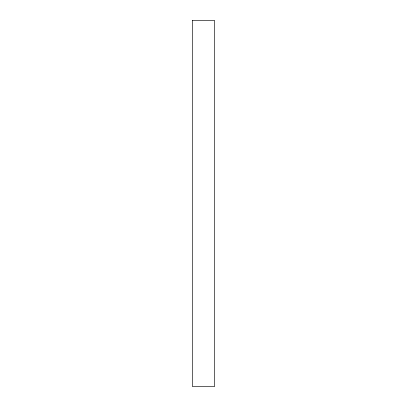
<?xml version="1.0" encoding="UTF-8"?>
<svg xmlns="http://www.w3.org/2000/svg" width="407" height="407" viewBox="0 0 407 407"><rect width="100%" height="100%" fill="white"/><g stroke="black" fill="none" stroke-linecap="round" stroke-linejoin="round"><path stroke-width="0.61" d="M192.511 20.35L192.511 386.65L214.489 386.65L214.489 20.35L192.511 20.35"/></g></svg>
